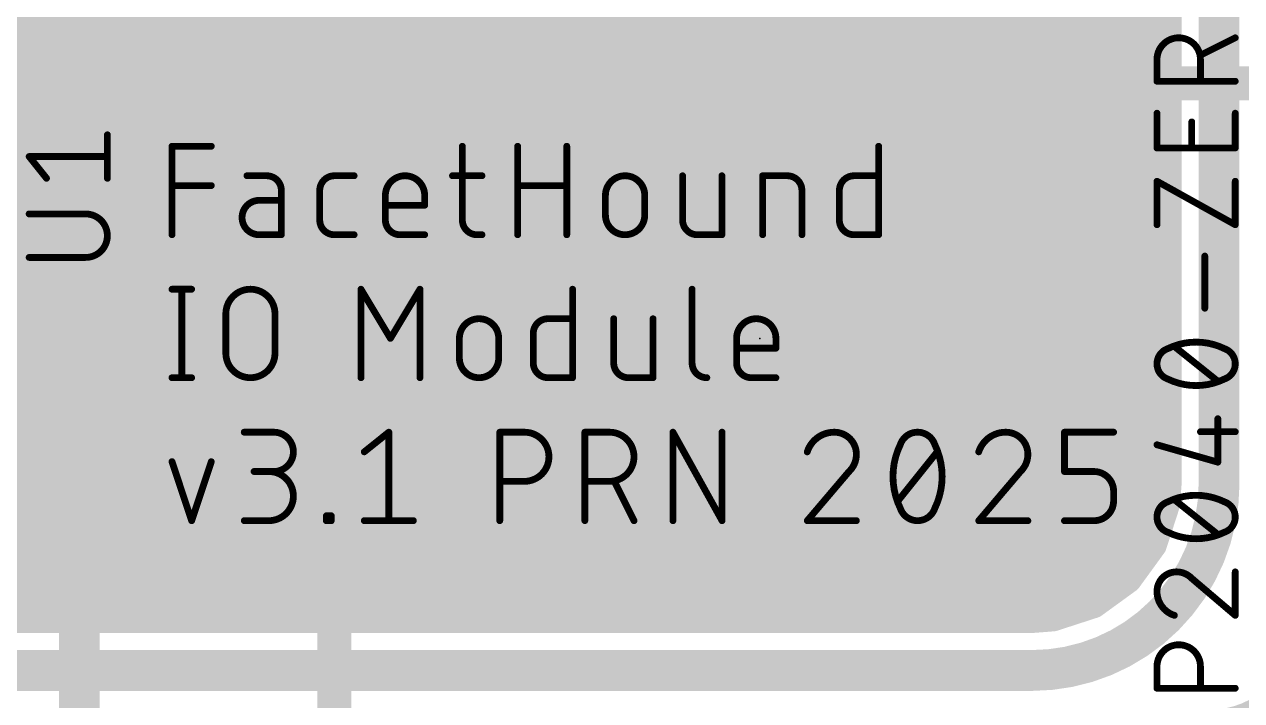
# Model space of a CAD drawing. Extents: x 1.3 to 54.7, y -2.9 to 42.9.
# Drawn here: x 18.23 to 36.41, y 14.92 to 25.01 of the extents above; entities that cross this region are included whole.
import ezdxf

# ---------------------------------------------------------------- set-up
doc = ezdxf.new("R2010")
doc.units = 0
for name, color, linetype in [('1', 12, 'CONTINUOUS'), ('16', 132, 'CONTINUOUS'), ('21', 253, 'CONTINUOUS'), ('23', 53, 'CONTINUOUS'), ('25', 253, 'CONTINUOUS'), ('27', 253, 'CONTINUOUS')]:
    doc.layers.add(name, color=color, linetype=linetype)

msp = doc.modelspace()

# ---------------------------------------------------------------- linework, layer by layer
at = {"layer": '1'}
for points, const_width in [([(20.6375, 24.4475, 0.4142), (22.86, 26.67)], 0.6096), ([(19.05, 21.9075, 0.4142), (16.51, 24.4475)], 0.6096), ([(20.6375, 24.5999, 1), (20.6375, 24.2951)], 0.3048), ([(20.6375, 24.5999, 1), (20.6375, 24.2951)], 0.3048), ([(20.6375, 24.2951, 1), (20.6375, 24.5999)], 0.3048), ([(21.59, 24.2951, 1), (21.59, 24.5999)], 0.3048), ([(25.4, 24.13, 0.4142), (22.86, 21.59)], 0.508), ([(25.4, 24.257, 1), (25.4, 24.003)], 0.254), ([(25.4, 24.003, 1), (25.4, 24.257)], 0.254), ([(19.2024, 21.9075, 1), (18.8976, 21.9075)], 0.3048), ([(18.8976, 21.9075, 1), (19.2024, 21.9075)], 0.3048), ([(22.987, 21.59, 1), (22.733, 21.59)], 0.254), ([(22.733, 21.59, 1), (22.987, 21.59)], 0.254)]:
    msp.add_lwpolyline(points, format="xyb", dxfattribs=dict(at, const_width=const_width))
for points, const_width in [([(16.51, 24.4475), (20.6375, 24.4475)], 0.6096), ([(20.6375, 24.4475), (21.59, 24.4475)], 0.6096), ([(25.4, 24.13), (38.481, 24.13)], 0.508), ([(19.05, 12.7), (19.05, 21.9075)], 0.6096), ([(22.86, 12.446), (22.86, 21.59)], 0.508)]:
    msp.add_lwpolyline(points, dxfattribs=dict(at, const_width=const_width))
at = {"layer": '16'}
for points, const_width in [([(36.068, 18.161), (36.068, 25.781)], 0.6096), ([(35.3568, 25.4477), (35.3568, 18.161)], 0.3048), ([(2.4384, 24.9936), (35.3568, 24.9936)], 0.3048), ([(2.4384, 24.6888), (35.3568, 24.6888)], 0.3048), ([(2.4384, 24.384), (35.3568, 24.384)], 0.3048), ([(2.4384, 24.0792), (35.3568, 24.0792)], 0.3048), ([(2.4384, 23.7744), (35.3568, 23.7744)], 0.3048), ([(2.4384, 23.4696), (35.3568, 23.4696)], 0.3048), ([(2.4384, 23.1648), (35.3568, 23.1648)], 0.3048), ([(2.4384, 22.86), (35.3568, 22.86)], 0.3048), ([(2.4384, 22.5552), (35.3568, 22.5552)], 0.3048), ([(2.4384, 22.2504), (35.3568, 22.2504)], 0.3048), ([(2.4384, 21.9456), (35.3568, 21.9456)], 0.3048), ([(2.4384, 21.6408), (35.3568, 21.6408)], 0.3048), ([(2.4384, 21.336), (35.3568, 21.336)], 0.3048), ([(2.4384, 21.0312), (35.3568, 21.0312)], 0.3048), ([(2.4384, 20.7264), (35.3568, 20.7264)], 0.3048), ([(2.4384, 20.4216), (35.3568, 20.4216)], 0.3048), ([(2.4384, 20.1168), (35.3568, 20.1168)], 0.3048), ([(2.4384, 19.812), (35.3568, 19.812)], 0.3048), ([(2.4384, 19.5072), (35.3568, 19.5072)], 0.3048), ([(2.4384, 19.2024), (35.3568, 19.2024)], 0.3048), ([(2.4384, 18.8976), (35.3568, 18.8976)], 0.3048), ([(2.4384, 18.5928), (35.3568, 18.5928)], 0.3048), ([(2.4384, 18.288), (35.3568, 18.288)], 0.3048), ([(35.3568, 18.161), (35.3312, 17.8352)], 0.3048), ([(5.6881, 17.9832), (35.3428, 17.9832)], 0.3048), ([(6.7986, 17.6784), (35.2802, 17.6784)], 0.3048), ([(35.3312, 17.8352), (35.1298, 17.2154)], 0.3048), ([(7.3968, 17.3736), (35.1812, 17.3736)], 0.3048), ([(35.1298, 17.2154), (34.7468, 16.6882)], 0.3048), ([(7.7699, 17.0688), (35.0233, 17.0688)], 0.3048), ([(8.0747, 16.764), (34.8018, 16.764)], 0.3048), ([(34.7468, 16.6882), (34.2196, 16.3052)], 0.3048), ([(8.3795, 16.4592), (34.4315, 16.4592)], 0.3048), ([(34.2196, 16.3052), (33.5998, 16.1038)], 0.3048), ([(8.5511, 16.1544), (33.7554, 16.1544)], 0.3048), ([(33.274, 16.0782), (12.3421, 16.0782)], 0.3048), ([(33.5998, 16.1038), (33.274, 16.0782)], 0.3048), ([(12.954, 15.367), (33.274, 15.367)], 0.6096)]:
    msp.add_lwpolyline(points, dxfattribs=dict(at, const_width=const_width))
for points, const_width in [([(35.3568, 24.9174, 1), (35.3568, 25.0698)], 0.1524), ([(35.3568, 24.6126, 1), (35.3568, 24.765)], 0.1524), ([(35.3568, 24.3078, 1), (35.3568, 24.4602)], 0.1524), ([(35.3568, 24.003, 1), (35.3568, 24.1554)], 0.1524), ([(35.3568, 23.6982, 1), (35.3568, 23.8506)], 0.1524), ([(35.3568, 23.3934, 1), (35.3568, 23.5458)], 0.1524), ([(35.3568, 23.0886, 1), (35.3568, 23.241)], 0.1524), ([(35.3568, 22.7838, 1), (35.3568, 22.9362)], 0.1524), ([(35.3568, 22.479, 1), (35.3568, 22.6314)], 0.1524), ([(35.3568, 22.1742, 1), (35.3568, 22.3266)], 0.1524), ([(35.3568, 21.8694, 1), (35.3568, 22.0218)], 0.1524), ([(35.3568, 21.5646, 1), (35.3568, 21.717)], 0.1524), ([(35.3568, 21.2598, 1), (35.3568, 21.4122)], 0.1524), ([(35.3568, 20.955, 1), (35.3568, 21.1074)], 0.1524), ([(35.3568, 20.6502, 1), (35.3568, 20.8026)], 0.1524), ([(35.3568, 20.3454, 1), (35.3568, 20.4978)], 0.1524), ([(35.3568, 20.0406, 1), (35.3568, 20.193)], 0.1524), ([(35.3568, 19.7358, 1), (35.3568, 19.8882)], 0.1524), ([(35.3568, 19.431, 1), (35.3568, 19.5834)], 0.1524), ([(35.3568, 19.1262, 1), (35.3568, 19.2786)], 0.1524), ([(35.3568, 18.8214, 1), (35.3568, 18.9738)], 0.1524), ([(35.3568, 18.5166, 1), (35.3568, 18.669)], 0.1524), ([(33.274, 15.367, 0.4142), (36.068, 18.161)], 0.6096), ([(35.3568, 18.2118, 1), (35.3568, 18.3642)], 0.1524), ([(36.2204, 18.161, 1), (35.9156, 18.161)], 0.3048), ([(35.2806, 18.161, 1), (35.433, 18.161)], 0.1524), ([(35.4328, 18.155, 1), (35.2808, 18.167)], 0.1524), ([(35.9156, 18.161, 1), (36.2204, 18.161)], 0.3048), ([(35.3428, 17.907, 1), (35.3428, 18.0594)], 0.1524), ([(35.2552, 17.8412, 1), (35.4071, 17.8292)], 0.1524), ([(35.4036, 17.8116, 1), (35.2587, 17.8587)], 0.1524), ([(35.2802, 17.6022, 1), (35.2802, 17.7546)], 0.1524), ([(35.1812, 17.2974, 1), (35.1812, 17.4498)], 0.1524), ([(35.0573, 17.239, 1), (35.2023, 17.1919)], 0.1524), ([(35.1914, 17.1706, 1), (35.0681, 17.2602)], 0.1524), ([(35.0233, 16.9926, 1), (35.0233, 17.145)], 0.1524), ([(34.8018, 16.6878, 1), (34.8018, 16.8402)], 0.1524), ([(34.6851, 16.733, 1), (34.8084, 16.6434)], 0.1524), ([(34.7916, 16.6266, 1), (34.702, 16.7499)], 0.1524), ([(34.4315, 16.383, 1), (34.4315, 16.5354)], 0.1524), ([(34.1748, 16.3669, 1), (34.2644, 16.2436)], 0.1524), ([(34.2431, 16.2327, 1), (34.196, 16.3777)], 0.1524), ([(33.268, 16.1542, 1), (33.28, 16.0022)], 0.1524), ([(33.274, 16.002, 1), (33.274, 16.1544)], 0.1524), ([(33.5763, 16.1763, 1), (33.6234, 16.0314)], 0.1524), ([(33.6058, 16.0279, 1), (33.5938, 16.1798)], 0.1524), ([(33.7554, 16.0782, 1), (33.7554, 16.2306)], 0.1524), ([(35.941, 14.478, 0.4142), (37.465, 16.002)], 0.6096), ([(33.274, 15.5194, 1), (33.274, 15.2146)], 0.3048), ([(33.274, 15.2146, 1), (33.274, 15.5194)], 0.3048)]:
    msp.add_lwpolyline(points, format="xyb", dxfattribs=dict(at, const_width=const_width))
at = {"layer": '21', "const_width": 0.1016}
for points in [[(20.4338, 21.8694), (20.4338, 23.1902)], [(20.4338, 23.1902), (21.0208, 23.1902)], [(24.769, 23.1902), (24.769, 22.0895)], [(25.5947, 21.8694), (25.5947, 23.1902)], [(26.3285, 23.1902), (26.3285, 21.8694)], [(30.9855, 23.1902), (30.9855, 21.8694)], [(21.8469, 22.7499), (21.5534, 22.7499)], [(22.8599, 22.7499), (23.1535, 22.7499)], [(24.6222, 22.7499), (25.0625, 22.7499)], [(28.0577, 22.7499), (28.0577, 22.0895)], [(28.6448, 21.8694), (28.6448, 22.7499)], [(29.2526, 21.8694), (29.2526, 22.7499)], [(29.2526, 22.7499), (29.6194, 22.7499)], [(30.6186, 22.7499), (30.9855, 22.7499)], [(20.4338, 22.6032), (21.0208, 22.6032)], [(22.067, 21.8694), (22.067, 22.5298)], [(22.6398, 22.0895), (22.6398, 22.5298)], [(25.5947, 22.6032), (26.3285, 22.6032)], [(29.8396, 22.5298), (29.8396, 21.8694)], [(30.3985, 22.0895), (30.3985, 22.5298)], [(22.067, 22.383), (21.7368, 22.383)], [(23.6199, 22.0895), (23.6199, 22.4564)], [(24.2069, 22.3097), (23.6199, 22.3097)], [(24.2069, 22.4564), (24.2069, 22.3097)], [(26.9056, 22.1629), (26.9056, 22.4564)], [(27.4926, 22.4564), (27.4926, 22.1629)], [(21.7368, 21.8694), (22.067, 21.8694)], [(23.1535, 21.8694), (22.8599, 21.8694)], [(24.2069, 21.8694), (23.84, 21.8694)], [(24.9891, 21.8694), (25.0625, 21.8694)], [(28.2779, 21.8694), (28.6448, 21.8694)], [(30.9855, 21.8694), (30.6186, 21.8694)], [(20.4338, 21.0566), (20.7273, 21.0566)], [(20.5806, 21.0566), (20.5806, 19.7358)], [(23.2554, 19.7358), (23.2554, 21.0566)], [(23.2554, 21.0566), (23.6956, 20.3228)], [(23.6956, 20.3228), (24.1359, 21.0566)], [(24.1359, 21.0566), (24.1359, 19.7358)], [(26.4152, 21.0566), (26.4152, 19.7358)], [(28.1995, 21.0566), (28.1995, 19.9559)], [(21.2378, 20.1027), (21.2378, 20.6897)], [(21.9716, 20.6897), (21.9716, 20.1027)], [(26.0483, 20.6163), (26.4152, 20.6163)], [(27.0292, 20.6163), (27.0292, 19.9559)], [(27.6163, 19.7358), (27.6163, 20.6163)], [(24.7249, 20.0293), (24.7249, 20.3228)], [(25.312, 20.3228), (25.312, 20.0293)], [(25.8282, 19.9559), (25.8282, 20.3962)], [(28.8641, 19.9559), (28.8641, 20.3228)], [(29.4511, 20.3228), (29.4511, 20.1761)], [(29.4511, 20.1761), (28.8641, 20.1761)], [(20.4338, 19.7358), (20.7273, 19.7358)], [(26.4152, 19.7358), (26.0483, 19.7358)], [(27.2494, 19.7358), (27.6163, 19.7358)], [(29.4511, 19.7358), (29.0843, 19.7358)], [(21.5126, 18.923), (21.9529, 18.923)], [(23.3048, 18.6295), (23.6717, 18.923)], [(23.6717, 18.923), (23.6717, 17.6022)], [(25.3283, 17.6022), (25.3283, 18.923)], [(25.3283, 18.923), (25.6952, 18.923)], [(26.5983, 17.6022), (26.5983, 18.923)], [(26.5983, 18.923), (26.9652, 18.923)], [(27.9134, 17.6022), (27.9134, 18.923)], [(27.9134, 18.923), (28.6471, 17.6022)], [(28.6471, 17.6022), (28.6471, 18.923)], [(33.7594, 18.336), (33.7594, 18.923)], [(33.7594, 18.923), (34.4932, 18.923)], [(31.2725, 17.8957), (31.8595, 18.6295)], [(20.4338, 18.4827), (20.7273, 17.6022)], [(20.7273, 17.6022), (21.0208, 18.4827)], [(21.9529, 18.336), (21.6593, 18.336)], [(30.5427, 18.336), (29.919, 17.6022)], [(33.103, 18.336), (32.4793, 17.6022)], [(34.1997, 18.336), (33.7594, 18.336)], [(25.6952, 18.1892), (25.3283, 18.1892)], [(26.9652, 18.1892), (26.5983, 18.1892)], [(27.3321, 17.6022), (27.0386, 18.1892)], [(34.4932, 17.8957), (34.4932, 18.0425)], [(21.5126, 17.6022), (21.8795, 17.6022)], [(22.7389, 17.6022), (22.7389, 17.6756)], [(22.7389, 17.6756), (22.8123, 17.6756)], [(22.8123, 17.6022), (22.7389, 17.6022)], [(22.8123, 17.6756), (22.8123, 17.6022)], [(23.3048, 17.6022), (24.0386, 17.6022)], [(29.919, 17.6022), (30.6527, 17.6022)], [(32.4793, 17.6022), (33.213, 17.6022)], [(33.7594, 17.6022), (34.1997, 17.6022)]]:
    msp.add_lwpolyline(points, dxfattribs=at)
at = {"layer": '21'}
for points, const_width in [([(20.4592, 23.1902, 1), (20.4084, 23.1902)], 0.0508), ([(20.4338, 23.2156, 1), (20.4338, 23.1648)], 0.0508), ([(21.0208, 23.1648, 1), (21.0208, 23.2156)], 0.0508), ([(24.7944, 23.1902, 1), (24.7436, 23.1902)], 0.0508), ([(25.6201, 23.1902, 1), (25.5693, 23.1902)], 0.0508), ([(26.3539, 23.1902, 1), (26.3031, 23.1902)], 0.0508), ([(31.0109, 23.1902, 1), (30.9601, 23.1902)], 0.0508), ([(21.5534, 22.7753, 1), (21.5534, 22.7245)], 0.0508), ([(22.067, 22.5298, 0.4142), (21.8469, 22.7499)], 0.1016), ([(21.8469, 22.7753, 1), (21.8469, 22.7245)], 0.0508), ([(21.8469, 22.7245, 1), (21.8469, 22.7753)], 0.0508), ([(22.8599, 22.7499, 0.4142), (22.6398, 22.5298)], 0.1016), ([(22.8599, 22.7753, 1), (22.8599, 22.7245)], 0.0508), ([(22.8599, 22.7245, 1), (22.8599, 22.7753)], 0.0508), ([(23.1535, 22.7245, 1), (23.1535, 22.7753)], 0.0508), ([(24.2069, 22.4564, 1), (23.6199, 22.4564)], 0.1016), ([(24.6222, 22.7753, 1), (24.6222, 22.7245)], 0.0508), ([(25.0625, 22.7245, 1), (25.0625, 22.7753)], 0.0508), ([(27.4926, 22.4564, 1), (26.9056, 22.4564)], 0.1016), ([(28.0831, 22.7499, 1), (28.0323, 22.7499)], 0.0508), ([(28.6702, 22.7499, 1), (28.6194, 22.7499)], 0.0508), ([(29.278, 22.7499, 1), (29.2272, 22.7499)], 0.0508), ([(29.2526, 22.7753, 1), (29.2526, 22.7245)], 0.0508), ([(29.8396, 22.5298, 0.4142), (29.6194, 22.7499)], 0.1016), ([(29.6194, 22.7753, 1), (29.6194, 22.7245)], 0.0508), ([(29.6194, 22.7245, 1), (29.6194, 22.7753)], 0.0508), ([(30.6186, 22.7499, 0.4142), (30.3985, 22.5298)], 0.1016), ([(30.6186, 22.7753, 1), (30.6186, 22.7245)], 0.0508), ([(30.6186, 22.7245, 1), (30.6186, 22.7753)], 0.0508), ([(30.9855, 22.7245, 1), (30.9855, 22.7753)], 0.0508), ([(20.4338, 22.6286, 1), (20.4338, 22.5778)], 0.0508), ([(21.0208, 22.5778, 1), (21.0208, 22.6286)], 0.0508), ([(22.0924, 22.5298, 1), (22.0416, 22.5298)], 0.0508), ([(22.0416, 22.5298, 1), (22.0924, 22.5298)], 0.0508), ([(22.6652, 22.5298, 1), (22.6144, 22.5298)], 0.0508), ([(22.6144, 22.5298, 1), (22.6652, 22.5298)], 0.0508), ([(25.5947, 22.6286, 1), (25.5947, 22.5778)], 0.0508), ([(26.3285, 22.5778, 1), (26.3285, 22.6286)], 0.0508), ([(29.865, 22.5298, 1), (29.8142, 22.5298)], 0.0508), ([(29.8142, 22.5298, 1), (29.865, 22.5298)], 0.0508), ([(30.4239, 22.5298, 1), (30.3731, 22.5298)], 0.0508), ([(30.3731, 22.5298, 1), (30.4239, 22.5298)], 0.0508), ([(21.7368, 22.383, 1), (21.7368, 21.8694)], 0.1016), ([(21.7368, 22.4084, 1), (21.7368, 22.3576)], 0.0508), ([(21.7368, 22.3576, 1), (21.7368, 22.4084)], 0.0508), ([(22.067, 22.3576, 1), (22.067, 22.4084)], 0.0508), ([(23.6453, 22.4564, 1), (23.5945, 22.4564)], 0.0508), ([(23.5945, 22.4564, 1), (23.6453, 22.4564)], 0.0508), ([(23.6199, 22.3351, 1), (23.6199, 22.2843)], 0.0508), ([(24.2323, 22.4564, 1), (24.1815, 22.4564)], 0.0508), ([(24.1815, 22.4564, 1), (24.2323, 22.4564)], 0.0508), ([(24.2069, 22.2843, 1), (24.2069, 22.3351)], 0.0508), ([(26.931, 22.4564, 1), (26.8802, 22.4564)], 0.0508), ([(26.8802, 22.4564, 1), (26.931, 22.4564)], 0.0508), ([(27.518, 22.4564, 1), (27.4672, 22.4564)], 0.0508), ([(27.4672, 22.4564, 1), (27.518, 22.4564)], 0.0508), ([(24.1815, 22.3097, 1), (24.2323, 22.3097)], 0.0508), ([(26.9056, 22.1629, 1), (27.4926, 22.1629)], 0.1016), ([(26.931, 22.1629, 1), (26.8802, 22.1629)], 0.0508), ([(26.8802, 22.1629, 1), (26.931, 22.1629)], 0.0508), ([(27.518, 22.1629, 1), (27.4672, 22.1629)], 0.0508), ([(27.4672, 22.1629, 1), (27.518, 22.1629)], 0.0508), ([(22.6398, 22.0895, 0.4142), (22.8599, 21.8694)], 0.1016), ([(22.6652, 22.0895, 1), (22.6144, 22.0895)], 0.0508), ([(22.6144, 22.0895, 1), (22.6652, 22.0895)], 0.0508), ([(23.6199, 22.0895, 0.4142), (23.84, 21.8694)], 0.1016), ([(23.6453, 22.0895, 1), (23.5945, 22.0895)], 0.0508), ([(23.5945, 22.0895, 1), (23.6453, 22.0895)], 0.0508), ([(24.769, 22.0895, 0.4142), (24.9891, 21.8694)], 0.1016), ([(24.7944, 22.0895, 1), (24.7436, 22.0895)], 0.0508), ([(24.7436, 22.0895, 1), (24.7944, 22.0895)], 0.0508), ([(28.0577, 22.0895, 0.4142), (28.2779, 21.8694)], 0.1016), ([(28.0831, 22.0895, 1), (28.0323, 22.0895)], 0.0508), ([(28.0323, 22.0895, 1), (28.0831, 22.0895)], 0.0508), ([(30.3985, 22.0895, 0.4142), (30.6186, 21.8694)], 0.1016), ([(30.4239, 22.0895, 1), (30.3731, 22.0895)], 0.0508), ([(30.3731, 22.0895, 1), (30.4239, 22.0895)], 0.0508), ([(20.4084, 21.8694, 1), (20.4592, 21.8694)], 0.0508), ([(21.7368, 21.8948, 1), (21.7368, 21.844)], 0.0508), ([(21.7368, 21.844, 1), (21.7368, 21.8948)], 0.0508), ([(22.0416, 21.8694, 1), (22.0924, 21.8694)], 0.0508), ([(22.067, 21.844, 1), (22.067, 21.8948)], 0.0508), ([(22.8599, 21.8948, 1), (22.8599, 21.844)], 0.0508), ([(22.8599, 21.844, 1), (22.8599, 21.8948)], 0.0508), ([(23.1535, 21.844, 1), (23.1535, 21.8948)], 0.0508), ([(23.84, 21.8948, 1), (23.84, 21.844)], 0.0508), ([(23.84, 21.844, 1), (23.84, 21.8948)], 0.0508), ([(24.2069, 21.844, 1), (24.2069, 21.8948)], 0.0508), ([(24.9891, 21.8948, 1), (24.9891, 21.844)], 0.0508), ([(24.9891, 21.844, 1), (24.9891, 21.8948)], 0.0508), ([(25.0625, 21.844, 1), (25.0625, 21.8948)], 0.0508), ([(25.5693, 21.8694, 1), (25.6201, 21.8694)], 0.0508), ([(26.3031, 21.8694, 1), (26.3539, 21.8694)], 0.0508), ([(28.2779, 21.8948, 1), (28.2779, 21.844)], 0.0508), ([(28.2779, 21.844, 1), (28.2779, 21.8948)], 0.0508), ([(28.6194, 21.8694, 1), (28.6702, 21.8694)], 0.0508), ([(28.6448, 21.844, 1), (28.6448, 21.8948)], 0.0508), ([(29.2272, 21.8694, 1), (29.278, 21.8694)], 0.0508), ([(29.8142, 21.8694, 1), (29.865, 21.8694)], 0.0508), ([(30.6186, 21.8948, 1), (30.6186, 21.844)], 0.0508), ([(30.6186, 21.844, 1), (30.6186, 21.8948)], 0.0508), ([(30.9601, 21.8694, 1), (31.0109, 21.8694)], 0.0508), ([(30.9855, 21.844, 1), (30.9855, 21.8948)], 0.0508), ([(20.4338, 21.082, 1), (20.4338, 21.0312)], 0.0508), ([(20.606, 21.0566, 1), (20.5552, 21.0566)], 0.0508), ([(20.7273, 21.0312, 1), (20.7273, 21.082)], 0.0508), ([(21.9716, 20.6897, 1), (21.2378, 20.6897)], 0.1016), ([(23.2808, 21.0566, 1), (23.23, 21.0566)], 0.0508), ([(23.2771, 21.0697, 1), (23.2336, 21.0435)], 0.0508), ([(24.1613, 21.0566, 1), (24.1105, 21.0566)], 0.0508), ([(24.1577, 21.0435, 1), (24.1141, 21.0697)], 0.0508), ([(26.4406, 21.0566, 1), (26.3898, 21.0566)], 0.0508), ([(28.2249, 21.0566, 1), (28.1741, 21.0566)], 0.0508), ([(21.2632, 20.6897, 1), (21.2124, 20.6897)], 0.0508), ([(21.997, 20.6897, 1), (21.9462, 20.6897)], 0.0508), ([(21.2124, 20.6897, 1), (21.2632, 20.6897)], 0.0508), ([(21.9462, 20.6897, 1), (21.997, 20.6897)], 0.0508), ([(25.312, 20.3228, 1), (24.7249, 20.3228)], 0.1016), ([(26.0483, 20.6163, 0.4142), (25.8282, 20.3962)], 0.1016), ([(26.0483, 20.6417, 1), (26.0483, 20.5909)], 0.0508), ([(26.0483, 20.5909, 1), (26.0483, 20.6417)], 0.0508), ([(26.4152, 20.5909, 1), (26.4152, 20.6417)], 0.0508), ([(27.0546, 20.6163, 1), (27.0038, 20.6163)], 0.0508), ([(27.6417, 20.6163, 1), (27.5909, 20.6163)], 0.0508), ([(29.4511, 20.3228, 1), (28.8641, 20.3228)], 0.1016), ([(23.6738, 20.3359, 1), (23.7174, 20.3098)], 0.0508), ([(23.6738, 20.3098, 1), (23.7174, 20.3359)], 0.0508), ([(24.7503, 20.3228, 1), (24.6995, 20.3228)], 0.0508), ([(25.3374, 20.3228, 1), (25.2866, 20.3228)], 0.0508), ([(25.8536, 20.3962, 1), (25.8028, 20.3962)], 0.0508), ([(25.8028, 20.3962, 1), (25.8536, 20.3962)], 0.0508), ([(28.8895, 20.3228, 1), (28.8387, 20.3228)], 0.0508), ([(29.4765, 20.3228, 1), (29.4257, 20.3228)], 0.0508), ([(24.6995, 20.3228, 1), (24.7503, 20.3228)], 0.0508), ([(25.2866, 20.3228, 1), (25.3374, 20.3228)], 0.0508), ([(28.8387, 20.3228, 1), (28.8895, 20.3228)], 0.0508), ([(28.8641, 20.2015, 1), (28.8641, 20.1507)], 0.0508), ([(29.4257, 20.3228, 1), (29.4765, 20.3228)], 0.0508), ([(29.4257, 20.1761, 1), (29.4765, 20.1761)], 0.0508), ([(29.4511, 20.1507, 1), (29.4511, 20.2015)], 0.0508), ([(21.2378, 20.1027, 1), (21.9716, 20.1027)], 0.1016), ([(21.2632, 20.1027, 1), (21.2124, 20.1027)], 0.0508), ([(21.2124, 20.1027, 1), (21.2632, 20.1027)], 0.0508), ([(21.997, 20.1027, 1), (21.9462, 20.1027)], 0.0508), ([(21.9462, 20.1027, 1), (21.997, 20.1027)], 0.0508), ([(24.7249, 20.0293, 1), (25.312, 20.0293)], 0.1016), ([(24.7503, 20.0293, 1), (24.6995, 20.0293)], 0.0508), ([(24.6995, 20.0293, 1), (24.7503, 20.0293)], 0.0508), ([(25.3374, 20.0293, 1), (25.2866, 20.0293)], 0.0508), ([(25.2866, 20.0293, 1), (25.3374, 20.0293)], 0.0508), ([(25.8282, 19.9559, 0.4142), (26.0483, 19.7358)], 0.1016), ([(25.8536, 19.9559, 1), (25.8028, 19.9559)], 0.0508), ([(27.0292, 19.9559, 0.4142), (27.2494, 19.7358)], 0.1016), ([(27.0546, 19.9559, 1), (27.0038, 19.9559)], 0.0508), ([(28.1995, 19.9559, 0.4142), (28.4196, 19.7358)], 0.1016), ([(28.2249, 19.9559, 1), (28.1741, 19.9559)], 0.0508), ([(28.8641, 19.9559, 0.4142), (29.0843, 19.7358)], 0.1016), ([(28.8895, 19.9559, 1), (28.8387, 19.9559)], 0.0508), ([(25.8028, 19.9559, 1), (25.8536, 19.9559)], 0.0508), ([(27.0038, 19.9559, 1), (27.0546, 19.9559)], 0.0508), ([(28.1741, 19.9559, 1), (28.2249, 19.9559)], 0.0508), ([(28.8387, 19.9559, 1), (28.8895, 19.9559)], 0.0508), ([(20.4338, 19.7612, 1), (20.4338, 19.7104)], 0.0508), ([(20.5552, 19.7358, 1), (20.606, 19.7358)], 0.0508), ([(20.7273, 19.7104, 1), (20.7273, 19.7612)], 0.0508), ([(23.23, 19.7358, 1), (23.2808, 19.7358)], 0.0508), ([(24.1105, 19.7358, 1), (24.1613, 19.7358)], 0.0508), ([(26.0483, 19.7612, 1), (26.0483, 19.7104)], 0.0508), ([(26.0483, 19.7104, 1), (26.0483, 19.7612)], 0.0508), ([(26.3898, 19.7358, 1), (26.4406, 19.7358)], 0.0508), ([(26.4152, 19.7104, 1), (26.4152, 19.7612)], 0.0508), ([(27.2494, 19.7612, 1), (27.2494, 19.7104)], 0.0508), ([(27.2494, 19.7104, 1), (27.2494, 19.7612)], 0.0508), ([(27.5909, 19.7358, 1), (27.6417, 19.7358)], 0.0508), ([(27.6163, 19.7104, 1), (27.6163, 19.7612)], 0.0508), ([(28.4196, 19.7104, 1), (28.4196, 19.7612)], 0.0508), ([(29.0843, 19.7612, 1), (29.0843, 19.7104)], 0.0508), ([(29.0843, 19.7104, 1), (29.0843, 19.7612)], 0.0508), ([(29.4511, 19.7104, 1), (29.4511, 19.7612)], 0.0508), ([(21.5126, 18.9484, 1), (21.5126, 18.8976)], 0.0508), ([(21.9529, 18.336, 1), (21.9529, 18.923)], 0.1016), ([(21.9529, 18.9484, 1), (21.9529, 18.8976)], 0.0508), ([(21.9529, 18.8976, 1), (21.9529, 18.9484)], 0.0508), ([(23.6971, 18.923, 1), (23.6463, 18.923)], 0.0508), ([(23.6876, 18.9032, 1), (23.6558, 18.9428)], 0.0508), ([(25.3537, 18.923, 1), (25.3029, 18.923)], 0.0508), ([(25.3283, 18.9484, 1), (25.3283, 18.8976)], 0.0508), ([(25.6952, 18.1892, 1), (25.6952, 18.923)], 0.1016), ([(25.6952, 18.9484, 1), (25.6952, 18.8976)], 0.0508), ([(25.6952, 18.8976, 1), (25.6952, 18.9484)], 0.0508), ([(26.6238, 18.923, 1), (26.5729, 18.923)], 0.0508), ([(26.5983, 18.9484, 1), (26.5983, 18.8976)], 0.0508), ([(26.9652, 18.1892, 1), (26.9652, 18.923)], 0.1016), ([(26.9652, 18.9484, 1), (26.9652, 18.8976)], 0.0508), ([(26.9652, 18.8976, 1), (26.9652, 18.9484)], 0.0508), ([(27.9388, 18.923, 1), (27.888, 18.923)], 0.0508), ([(27.9356, 18.9353, 1), (27.8912, 18.9107)], 0.0508), ([(28.6726, 18.923, 1), (28.6217, 18.923)], 0.0508), ([(30.3225, 18.923, 0.3252), (29.919, 18.6295)], 0.1016), ([(30.6527, 18.5928, 0.4142), (30.3225, 18.923)], 0.1016), ([(30.3225, 18.9484, 1), (30.3225, 18.8976)], 0.0508), ([(30.3225, 18.8976, 1), (30.3225, 18.9484)], 0.0508), ([(31.566, 18.923, 0.3205), (31.3092, 18.7396)], 0.1016), ([(31.8228, 18.7396, 0.3205), (31.566, 18.923)], 0.1016), ([(31.566, 18.9484, 1), (31.566, 18.8976)], 0.0508), ([(31.566, 18.8976, 1), (31.566, 18.9484)], 0.0508), ([(32.8828, 18.923, 0.3252), (32.4793, 18.6295)], 0.1016), ([(33.213, 18.5928, 0.4142), (32.8828, 18.923)], 0.1016), ([(32.8828, 18.9484, 1), (32.8828, 18.8976)], 0.0508), ([(32.8828, 18.8976, 1), (32.8828, 18.9484)], 0.0508), ([(33.7848, 18.923, 1), (33.734, 18.923)], 0.0508), ([(33.7594, 18.9484, 1), (33.7594, 18.8976)], 0.0508), ([(34.4932, 18.8976, 1), (34.4932, 18.9484)], 0.0508), ([(31.3092, 18.7396, 0.1139), (31.1991, 18.2626)], 0.1016), ([(31.2851, 18.7478, 1), (31.3332, 18.7313)], 0.0508), ([(31.332, 18.7284, 1), (31.2863, 18.7507)], 0.0508), ([(31.9329, 18.2626, 0.1139), (31.8228, 18.7396)], 0.1016), ([(31.8457, 18.7507, 1), (31.8, 18.7284)], 0.0508), ([(31.7988, 18.7313, 1), (31.8468, 18.7478)], 0.0508), ([(23.2889, 18.6493, 1), (23.3207, 18.6097)], 0.0508), ([(29.8948, 18.6373, 1), (29.9431, 18.6217)], 0.0508), ([(30.5427, 18.336, 0.2053), (30.6527, 18.5928)], 0.1016), ([(30.6781, 18.5928, 1), (30.6273, 18.5928)], 0.0508), ([(30.6273, 18.5928, 1), (30.6781, 18.5928)], 0.0508), ([(31.8793, 18.6136, 1), (31.8397, 18.6454)], 0.0508), ([(32.4551, 18.6373, 1), (32.5034, 18.6217)], 0.0508), ([(33.103, 18.336, 0.2053), (33.213, 18.5928)], 0.1016), ([(33.2384, 18.5928, 1), (33.1876, 18.5928)], 0.0508), ([(33.1876, 18.5928, 1), (33.2384, 18.5928)], 0.0508), ([(20.4579, 18.4908, 1), (20.4097, 18.4747)], 0.0508), ([(21.0449, 18.4747, 1), (20.9967, 18.4908)], 0.0508), ([(21.6593, 18.3614, 1), (21.6593, 18.3106)], 0.0508), ([(21.8795, 17.6022, 1), (21.8795, 18.336)], 0.1016), ([(21.8795, 18.3614, 1), (21.8795, 18.3106)], 0.0508), ([(21.9529, 18.3614, 1), (21.9529, 18.3106)], 0.0508), ([(21.9529, 18.3106, 1), (21.9529, 18.3614)], 0.0508), ([(30.5251, 18.3544, 1), (30.5602, 18.3176)], 0.0508), ([(30.562, 18.3195, 1), (30.5233, 18.3524)], 0.0508), ([(33.0855, 18.3544, 1), (33.1205, 18.3176)], 0.0508), ([(33.1223, 18.3195, 1), (33.0836, 18.3524)], 0.0508), ([(33.7594, 18.3614, 1), (33.7594, 18.3106)], 0.0508), ([(33.734, 18.336, 1), (33.7848, 18.336)], 0.0508), ([(34.4932, 18.0425, 0.4142), (34.1997, 18.336)], 0.1016), ([(34.1997, 18.3614, 1), (34.1997, 18.3106)], 0.0508), ([(34.1997, 18.3106, 1), (34.1997, 18.3614)], 0.0508), ([(25.3283, 18.2146, 1), (25.3283, 18.1638)], 0.0508), ([(25.6952, 18.2146, 1), (25.6952, 18.1638)], 0.0508), ([(25.6952, 18.1638, 1), (25.6952, 18.2146)], 0.0508), ([(26.5983, 18.2146, 1), (26.5983, 18.1638)], 0.0508), ([(26.9652, 18.2146, 1), (26.9652, 18.1638)], 0.0508), ([(26.9652, 18.1638, 1), (26.9652, 18.2146)], 0.0508), ([(27.0613, 18.2006, 1), (27.0159, 18.1779)], 0.0508), ([(31.1991, 18.2626, 0.1139), (31.3092, 17.7856)], 0.1016), ([(31.2245, 18.2626, 1), (31.1737, 18.2626)], 0.0508), ([(31.1737, 18.2626, 1), (31.2245, 18.2626)], 0.0508), ([(31.8228, 17.7856, 0.1139), (31.9329, 18.2626)], 0.1016), ([(31.9583, 18.2626, 1), (31.9075, 18.2626)], 0.0508), ([(31.9075, 18.2626, 1), (31.9583, 18.2626)], 0.0508), ([(34.5186, 18.0425, 1), (34.4678, 18.0425)], 0.0508), ([(34.4678, 18.0425, 1), (34.5186, 18.0425)], 0.0508), ([(31.2527, 17.9116, 1), (31.2923, 17.8798)], 0.0508), ([(31.3092, 17.7856, 0.3205), (31.566, 17.6022)], 0.1016), ([(31.3332, 17.7939, 1), (31.2852, 17.7774)], 0.0508), ([(31.2863, 17.7745, 1), (31.332, 17.7968)], 0.0508), ([(31.566, 17.6022, 0.3205), (31.8228, 17.7856)], 0.1016), ([(31.8, 17.7968, 1), (31.8457, 17.7745)], 0.0508), ([(31.8468, 17.7774, 1), (31.7988, 17.7939)], 0.0508), ([(34.1997, 17.6022, 0.4142), (34.4932, 17.8957)], 0.1016), ([(34.5186, 17.8957, 1), (34.4678, 17.8957)], 0.0508), ([(34.4678, 17.8957, 1), (34.5186, 17.8957)], 0.0508), ([(20.7032, 17.6102, 1), (20.7514, 17.5942)], 0.0508), ([(20.7032, 17.5942, 1), (20.7514, 17.6102)], 0.0508), ([(21.5126, 17.6276, 1), (21.5126, 17.5768)], 0.0508), ([(21.8795, 17.6276, 1), (21.8795, 17.5768)], 0.0508), ([(21.8795, 17.5768, 1), (21.8795, 17.6276)], 0.0508), ([(22.7643, 17.6756, 1), (22.7135, 17.6756)], 0.0508), ([(22.7389, 17.701, 1), (22.7389, 17.6502)], 0.0508), ([(22.7389, 17.6276, 1), (22.7389, 17.5768)], 0.0508), ([(22.8377, 17.6756, 1), (22.7869, 17.6756)], 0.0508), ([(22.8123, 17.6502, 1), (22.8123, 17.701)], 0.0508), ([(22.8123, 17.5768, 1), (22.8123, 17.6276)], 0.0508), ([(23.3048, 17.6276, 1), (23.3048, 17.5768)], 0.0508), ([(24.0386, 17.5768, 1), (24.0386, 17.6276)], 0.0508), ([(27.3094, 17.5908, 1), (27.3548, 17.6136)], 0.0508), ([(28.6249, 17.5899, 1), (28.6694, 17.6145)], 0.0508), ([(29.8996, 17.6187, 1), (29.9383, 17.5857)], 0.0508), ([(29.919, 17.6276, 1), (29.919, 17.5768)], 0.0508), ([(30.6527, 17.5768, 1), (30.6527, 17.6276)], 0.0508), ([(31.566, 17.6276, 1), (31.566, 17.5768)], 0.0508), ([(31.566, 17.5768, 1), (31.566, 17.6276)], 0.0508), ([(32.4599, 17.6187, 1), (32.4986, 17.5857)], 0.0508), ([(32.4793, 17.6276, 1), (32.4793, 17.5768)], 0.0508), ([(33.213, 17.5768, 1), (33.213, 17.6276)], 0.0508), ([(33.7594, 17.6276, 1), (33.7594, 17.5768)], 0.0508), ([(34.1997, 17.6276, 1), (34.1997, 17.5768)], 0.0508), ([(34.1997, 17.5768, 1), (34.1997, 17.6276)], 0.0508), ([(22.7135, 17.6022, 1), (22.7643, 17.6022)], 0.0508), ([(22.7869, 17.6022, 1), (22.8377, 17.6022)], 0.0508), ([(23.6463, 17.6022, 1), (23.6971, 17.6022)], 0.0508), ([(25.3029, 17.6022, 1), (25.3537, 17.6022)], 0.0508), ([(26.5729, 17.6022, 1), (26.6238, 17.6022)], 0.0508), ([(27.888, 17.6022, 1), (27.9388, 17.6022)], 0.0508), ([(28.6217, 17.6022, 1), (28.6726, 17.6022)], 0.0508)]:
    msp.add_lwpolyline(points, format="xyb", dxfattribs=dict(at, const_width=const_width))
at = {"layer": '23'}
msp.add_point((29.21, 20.32), dxfattribs=at)
at = {"layer": '25', "const_width": 0.1016}
for points in [[(19.4692, 22.7119), (19.4692, 23.361)], [(18.5604, 22.7119), (18.3008, 23.0365)], [(18.3008, 23.0365), (19.4692, 23.0365)], [(19.1446, 22.1799), (18.3008, 22.1799)], [(18.3008, 21.5308), (19.1446, 21.5308)]]:
    msp.add_lwpolyline(points, dxfattribs=at)
at = {"layer": '25'}
for points, const_width in [([(19.4946, 23.361, 1), (19.4438, 23.361)], 0.0508), ([(18.3008, 23.0619, 1), (18.3008, 23.0111)], 0.0508), ([(18.3206, 23.0523, 1), (18.281, 23.0206)], 0.0508), ([(19.4692, 23.0111, 1), (19.4692, 23.0619)], 0.0508), ([(18.5406, 22.696, 1), (18.5803, 22.7278)], 0.0508), ([(19.4438, 22.7119, 1), (19.4946, 22.7119)], 0.0508), ([(18.3008, 22.2053, 1), (18.3008, 22.1545)], 0.0508), ([(19.1446, 21.5308, 1), (19.1446, 22.1799)], 0.1016), ([(19.1446, 22.2053, 1), (19.1446, 22.1545)], 0.0508), ([(19.1446, 22.1545, 1), (19.1446, 22.2053)], 0.0508), ([(18.3008, 21.5562, 1), (18.3008, 21.5054)], 0.0508), ([(19.1446, 21.5562, 1), (19.1446, 21.5054)], 0.0508), ([(19.1446, 21.5054, 1), (19.1446, 21.5562)], 0.0508)]:
    msp.add_lwpolyline(points, format="xyb", dxfattribs=dict(at, const_width=const_width))
at = {"layer": '27'}
for points, const_width in [([(35.7899, 24.4842, 1), (35.1408, 24.4842)], 0.1016), ([(36.3206, 24.7861, 1), (36.2978, 24.8315)], 0.0508), ([(35.7786, 24.5719, 1), (35.8013, 24.5264)], 0.0508), ([(35.1662, 24.4842, 1), (35.1154, 24.4842)], 0.0508), ([(35.1154, 24.4842, 1), (35.1662, 24.4842)], 0.0508), ([(35.8153, 24.4842, 1), (35.7645, 24.4842)], 0.0508), ([(35.7645, 24.4842, 1), (35.8153, 24.4842)], 0.0508), ([(35.1408, 24.1851, 1), (35.1408, 24.1343)], 0.0508), ([(35.1154, 24.1597, 1), (35.1662, 24.1597)], 0.0508), ([(35.7645, 24.1597, 1), (35.8153, 24.1597)], 0.0508), ([(36.3092, 24.1343, 1), (36.3092, 24.1851)], 0.0508), ([(35.1662, 23.6833, 1), (35.1154, 23.6833)], 0.0508), ([(36.3346, 23.6833, 1), (36.2838, 23.6833)], 0.0508), ([(35.6855, 23.5534, 1), (35.6347, 23.5534)], 0.0508), ([(35.1408, 23.1894, 1), (35.1408, 23.1386)], 0.0508), ([(35.1154, 23.164, 1), (35.1662, 23.164)], 0.0508), ([(35.6347, 23.164, 1), (35.6855, 23.164)], 0.0508), ([(36.2838, 23.164, 1), (36.3346, 23.164)], 0.0508), ([(36.3092, 23.1386, 1), (36.3092, 23.1894)], 0.0508), ([(35.1662, 22.6678, 1), (35.1154, 22.6678)], 0.0508), ([(35.1531, 22.69, 1), (35.1285, 22.6456)], 0.0508), ([(36.3346, 22.6678, 1), (36.2838, 22.6678)], 0.0508), ([(35.1154, 22.0187, 1), (35.1662, 22.0187)], 0.0508), ([(36.2838, 22.0187, 1), (36.3346, 22.0187)], 0.0508), ([(36.2969, 21.9965, 1), (36.3215, 22.0409)], 0.0508), ([(35.8802, 21.5516, 1), (35.8294, 21.5516)], 0.0508), ([(35.8294, 20.7727, 1), (35.8802, 20.7727)], 0.0508), ([(35.3031, 20.1702, 0.3205), (35.1408, 19.943)], 0.1016), ([(35.2919, 20.193, 1), (35.3142, 20.1473)], 0.0508), ([(35.725, 20.2675, 0.1139), (35.3031, 20.1702)], 0.1016), ([(35.3113, 20.1461, 1), (35.2948, 20.1942)], 0.0508), ([(35.4163, 20.2225, 1), (35.3846, 20.1828)], 0.0508), ([(36.1469, 20.1702, 0.1139), (35.725, 20.2675)], 0.1016), ([(35.725, 20.2929, 1), (35.725, 20.2421)], 0.0508), ([(35.725, 20.2421, 1), (35.725, 20.2929)], 0.0508), ([(36.3092, 19.943, 0.3205), (36.1469, 20.1702)], 0.1016), ([(36.1552, 20.1942, 1), (36.1387, 20.1461)], 0.0508), ([(36.1358, 20.1473, 1), (36.1581, 20.193)], 0.0508), ([(35.1408, 19.943, 0.3205), (35.3031, 19.7158)], 0.1016), ([(35.1662, 19.943, 1), (35.1154, 19.943)], 0.0508), ([(36.1469, 19.7158, 0.3205), (36.3092, 19.943)], 0.1016), ([(36.3346, 19.943, 1), (36.2838, 19.943)], 0.0508), ([(35.1154, 19.943, 1), (35.1662, 19.943)], 0.0508), ([(36.2838, 19.943, 1), (36.3346, 19.943)], 0.0508), ([(35.3031, 19.7158, 0.1139), (35.725, 19.6184)], 0.1016), ([(35.3142, 19.7386, 1), (35.2919, 19.693)], 0.0508), ([(35.2948, 19.6918, 1), (35.3113, 19.7398)], 0.0508), ([(35.725, 19.6184, 0.1139), (36.1469, 19.7158)], 0.1016), ([(35.725, 19.6438, 1), (35.725, 19.593)], 0.0508), ([(35.725, 19.593, 1), (35.725, 19.6438)], 0.0508), ([(36.0337, 19.6635, 1), (36.0654, 19.7032)], 0.0508), ([(36.1387, 19.7398, 1), (36.1552, 19.6918)], 0.0508), ([(36.1581, 19.693, 1), (36.1358, 19.7386)], 0.0508), ([(36.075, 19.1245, 1), (36.0242, 19.1245)], 0.0508), ([(35.7899, 18.9552, 1), (35.7899, 18.9044)], 0.0508), ([(36.3092, 18.9044, 1), (36.3092, 18.9552)], 0.0508), ([(35.1478, 18.7595, 1), (35.1338, 18.7106)], 0.0508), ([(36.0242, 18.4754, 1), (36.075, 18.4754)], 0.0508), ([(36.0426, 18.451, 1), (36.0565, 18.4998)], 0.0508), ([(35.725, 17.9815, 0.1139), (35.3031, 17.8842)], 0.1016), ([(36.1469, 17.8842, 0.1139), (35.725, 17.9815)], 0.1016), ([(35.725, 18.0069, 1), (35.725, 17.9561)], 0.0508), ([(35.725, 17.9561, 1), (35.725, 18.0069)], 0.0508), ([(35.3031, 17.8842, 0.3205), (35.1408, 17.657)], 0.1016), ([(35.2919, 17.907, 1), (35.3142, 17.8613)], 0.0508), ([(35.3113, 17.8601, 1), (35.2948, 17.9082)], 0.0508), ([(35.4163, 17.9365, 1), (35.3846, 17.8968)], 0.0508), ([(36.3092, 17.657, 0.3205), (36.1469, 17.8842)], 0.1016), ([(36.1552, 17.9082, 1), (36.1387, 17.8601)], 0.0508), ([(36.1358, 17.8613, 1), (36.1581, 17.907)], 0.0508), ([(35.1408, 17.657, 0.3205), (35.3031, 17.4298)], 0.1016), ([(35.1662, 17.657, 1), (35.1154, 17.657)], 0.0508), ([(35.1154, 17.657, 1), (35.1662, 17.657)], 0.0508), ([(36.1469, 17.4298, 0.3205), (36.3092, 17.657)], 0.1016), ([(36.3346, 17.657, 1), (36.2838, 17.657)], 0.0508), ([(36.2838, 17.657, 1), (36.3346, 17.657)], 0.0508), ([(35.3031, 17.4298, 0.1139), (35.725, 17.3324)], 0.1016), ([(35.3142, 17.4526, 1), (35.2919, 17.407)], 0.0508), ([(35.2948, 17.4058, 1), (35.3113, 17.4538)], 0.0508), ([(35.725, 17.3324, 0.1139), (36.1469, 17.4298)], 0.1016), ([(36.1387, 17.4538, 1), (36.1552, 17.4058)], 0.0508), ([(36.1581, 17.407, 1), (36.1358, 17.4526)], 0.0508), ([(35.725, 17.3578, 1), (35.725, 17.307)], 0.0508), ([(35.725, 17.307, 1), (35.725, 17.3578)], 0.0508), ([(36.0337, 17.3775, 1), (36.0654, 17.4172)], 0.0508), ([(35.4329, 16.8385, 0.4142), (35.1408, 16.5464)], 0.1016), ([(35.6601, 16.7412, 0.2053), (35.4329, 16.8385)], 0.1016), ([(35.4329, 16.8639, 1), (35.4329, 16.8131)], 0.0508), ([(35.4329, 16.8131, 1), (35.4329, 16.8639)], 0.0508), ([(35.6765, 16.7605, 1), (35.6436, 16.7218)], 0.0508), ([(35.6417, 16.7237, 1), (35.6785, 16.7587)], 0.0508), ([(36.3346, 16.8385, 1), (36.2838, 16.8385)], 0.0508), ([(35.1408, 16.5464, 0.3252), (35.4004, 16.1894)], 0.1016), ([(35.1662, 16.5464, 1), (35.1154, 16.5464)], 0.0508), ([(35.1154, 16.5464, 1), (35.1662, 16.5464)], 0.0508), ([(35.3926, 16.1653, 1), (35.4083, 16.2136)], 0.0508), ([(36.2838, 16.1894, 1), (36.3346, 16.1894)], 0.0508), ([(36.2927, 16.1701, 1), (36.3257, 16.2088)], 0.0508), ([(35.7899, 15.426, 1), (35.1408, 15.426)], 0.1016), ([(35.1662, 15.426, 1), (35.1154, 15.426)], 0.0508), ([(35.1154, 15.426, 1), (35.1662, 15.426)], 0.0508), ([(35.8153, 15.426, 1), (35.7645, 15.426)], 0.0508), ([(35.7645, 15.426, 1), (35.8153, 15.426)], 0.0508), ([(35.1408, 15.1269, 1), (35.1408, 15.0761)], 0.0508), ([(35.1154, 15.1015, 1), (35.1662, 15.1015)], 0.0508), ([(35.7645, 15.1015, 1), (35.8153, 15.1015)], 0.0508), ([(36.3092, 15.0761, 1), (36.3092, 15.1269)], 0.0508)]:
    msp.add_lwpolyline(points, format="xyb", dxfattribs=dict(at, const_width=const_width))
at = {"layer": '27', "const_width": 0.1016}
for points in [[(36.3092, 24.8088), (35.7899, 24.5491)], [(35.1408, 24.1597), (35.1408, 24.4842)], [(35.7899, 24.4842), (35.7899, 24.1597)], [(36.3092, 24.1597), (35.1408, 24.1597)], [(35.1408, 23.164), (35.1408, 23.6833)], [(36.3092, 23.6833), (36.3092, 23.164)], [(35.6601, 23.164), (35.6601, 23.5534)], [(36.3092, 23.164), (35.1408, 23.164)], [(35.1408, 22.0187), (35.1408, 22.6678)], [(35.1408, 22.6678), (36.3092, 22.0187)], [(36.3092, 22.0187), (36.3092, 22.6678)], [(35.8548, 20.7727), (35.8548, 21.5516)], [(36.0496, 19.6833), (35.4004, 20.2026)], [(36.0496, 18.4754), (36.0496, 19.1245)], [(35.7899, 18.9298), (36.3092, 18.9298)], [(35.1408, 18.7351), (36.0496, 18.4754)], [(36.0496, 17.3973), (35.4004, 17.9166)], [(35.6601, 16.7412), (36.3092, 16.1894)], [(36.3092, 16.1894), (36.3092, 16.8385)], [(35.1408, 15.1015), (35.1408, 15.426)], [(35.7899, 15.426), (35.7899, 15.1015)], [(36.3092, 15.1015), (35.1408, 15.1015)]]:
    msp.add_lwpolyline(points, dxfattribs=at)

doc.saveas('drawing.dxf')
